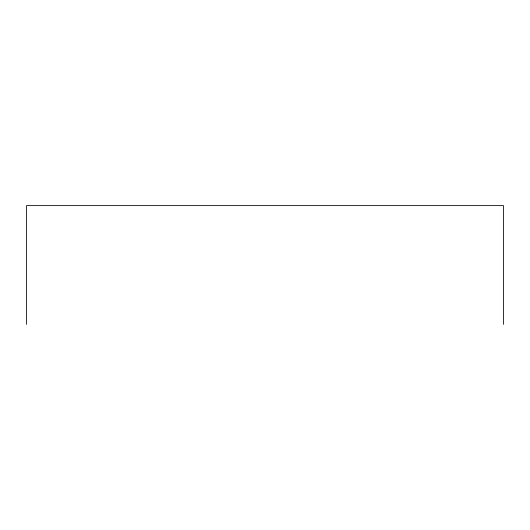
<?xml version="1.0" encoding="UTF-8"?>
<svg xmlns="http://www.w3.org/2000/svg" width="530" height="530" viewBox="0 0 530 530"><rect width="100%" height="100%" fill="white"/><g stroke="black" fill="none" stroke-linecap="round" stroke-linejoin="round"><path stroke-width="0.79" d="M503.5 324.38L503.5 205.62L26.5 205.62L26.5 324.38"/></g></svg>
